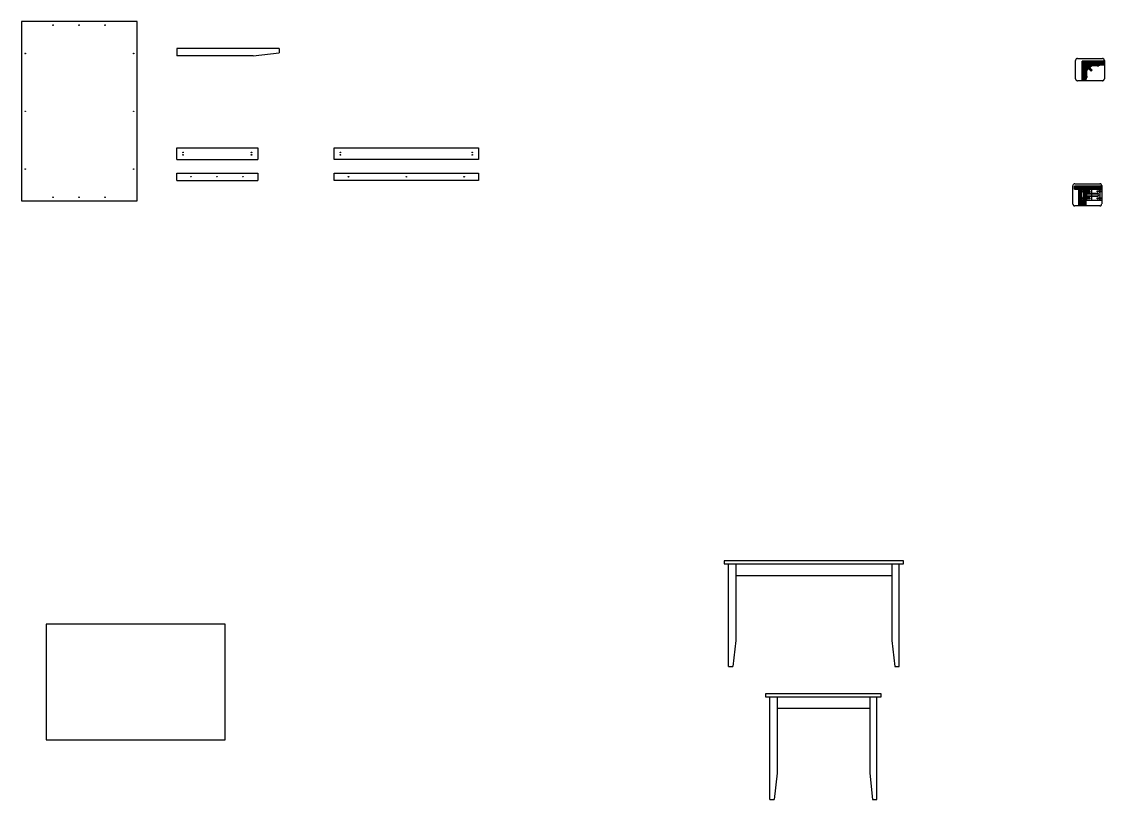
# Model space of a CAD drawing. Header units: millimetres. Extents: x 580 to 8071, y -310 to 9213.
# Drawn here: x 580 to 8071, y 3834 to 9213 of the extents above; entities that cross this region are included whole.
import ezdxf

# ---------------------------------------------------------------- set-up
doc = ezdxf.new("R2010")
doc.units = ezdxf.units.MM
doc.linetypes.add('ACAD_ISO04W100', pattern=[30, 24, -3, 0, -3])
for name, color, linetype, lineweight in [('A-ELEV-MBE', 7, 'Continuous', 18), ('IF-DETL', 4, 'Continuous', 35), ('IF-FURN', 7, 'Continuous', 35)]:
    doc.layers.add(name, color=color, linetype=linetype, lineweight=lineweight)
for name, color, linetype in [('Layer1', 1, 'Continuous'), ('Layer2', 8, 'Continuous'), ('linee sezione', 3, 'ACAD_ISO04W100')]:
    doc.layers.add(name, color=color, linetype=linetype)

msp = doc.modelspace()

# ---------------------------------------------------------------- hatches: boundary and pattern name
at = {"layer": 'IF-DETL'}
h = msp.add_hatch(dxfattribs=at)
h.set_pattern_fill('ANSI31', color=256, angle=90)
h.paths.add_polyline_path([(8023.4, 8914.4), (8022.4, 8914.7), (8022.4, 8913.9), (7983.2, 8913.9), (7967.3, 8898.1), (7970.6, 8894.8), (7973.5, 8897.7), (7983.2, 8907.4), (8022.3, 8907.4), (8023.4, 8908.5)])
h.paths.add_polyline_path([(7962.1, 8886.4), (7958.9, 8889.7), (7943.2, 8873.9), (7943.2, 8836.7), (7943.2, 8834.5), (7942.3, 8834.5), (7942, 8833.5), (7948.6, 8833.5), (7949.7, 8834.6), (7949.7, 8836.7), (7949.7, 8873.9)])
h.paths.add_polyline_path([(7949.7, 8827.3), (7949.7, 8827.3), (7949.7, 8829.4), (7948.6, 8830.6), (7942.7, 8830.6), (7942.4, 8829.5), (7943.2, 8829.5), (7943.2, 8823.4), (7943.2, 8817.4), (7946.2, 8817.4), (7946.2, 8824.9), (7948.2, 8824.9, 0.238113), (7949.7, 8826.2)])
h.paths.add_polyline_path([(8039.7, 8913.9), (8027.5, 8913.9), (8027.5, 8914.8), (8026.4, 8915.1), (8026.4, 8908.5), (8027.5, 8907.4), (8028.5, 8907.4), (8030.9, 8907.4, 0.238113), (8032.2, 8908.9), (8032.2, 8910.9), (8039.7, 8910.9)])
h = msp.add_hatch(dxfattribs=at)
h.set_pattern_fill('ANSI31', color=256)
h.set_pattern_definition([(45, (4636.4035, 6663.1414), (-2.245064, 2.245064), [])])
h.paths.add_polyline_path([(8052.3, 8054.6), (8052.3, 8074.6), (7863.2, 8074.6), (7863.2, 8054.6)])
h = msp.add_hatch(dxfattribs=at)
h.set_pattern_fill('ANSI31', color=256)
h.paths.add_polyline_path([(7946.2, 8048.8), (7946.2, 8054.6), (7943.2, 8054.6), (7943.2, 8047.6), (7943.2, 8044.6), (7946.2, 8044.6)])
h.paths.add_polyline_path([(7946.2, 8032.6), (7943.2, 8032.6), (7943.2, 8029.6), (7943.2, 8022.6), (7943.2, 8014.6), (7943.2, 7999.6), (7943.2, 7996.6), (7946.2, 7996.6), (7946.2, 8000.8), (7946.2, 8029.6)])
h.paths.add_polyline_path([(7946.2, 7984.6), (7943.2, 7984.6), (7943.2, 7981.6), (7943.2, 7974.6), (7946.2, 7974.6), (7946.2, 7981.6)])

# ---------------------------------------------------------------- linework, layer by layer
at = {"layer": 'A-ELEV-MBE'}
for p, q in [((8026.4, 8921.1), (8023.4, 8921.1)), ((7936, 8833.5), (7936, 8830.6)), ((7912.7, 8053.1), (7912.7, 7976.1)), ((7916.2, 8054.6), (7921.2, 8054.6)), ((7924.7, 8053.1), (7924.7, 8044.6)), ((7924.7, 8044.6), (7943.2, 8044.6)), ((7924.7, 8032.6), (7924.7, 7996.6)), ((7924.7, 8032.6), (7943.2, 8032.6)), ((7921.2, 7974.6), (7916.2, 7974.6)), ((7924.7, 7996.6), (7943.2, 7996.6)), ((7924.7, 7984.6), (7924.7, 7976.1)), ((7924.7, 7984.6), (7943.2, 7984.6))]:
    msp.add_line(p, q, dxfattribs=at)
at = {"layer": 'IF-DETL', "linetype": 'Continuous'}
for p, q in [((7917.8, 8937.1), (7919.7, 8938.9)), ((7917.8, 8932.6), (7924.2, 8938.9)), ((7917.8, 8928.1), (7928.7, 8938.9)), ((7917.8, 8923.6), (7933.1, 8938.9)), ((7917.8, 8919.1), (7937.6, 8938.9)), ((7917.8, 8914.6), (7942.1, 8938.9)), ((7917.8, 8910.1), (7946.6, 8938.9)), ((7917.8, 8905.6), (7951.1, 8938.9)), ((7917.8, 8901.2), (7955.6, 8938.9)), ((7917.8, 8896.7), (7960.1, 8938.9)), ((7917.8, 8892.2), (7964.6, 8938.9)), ((7946.2, 8916.1), (7969.1, 8938.9)), ((7949.9, 8915.3), (7973.6, 8938.9)), ((7952.3, 8913.2), (7978, 8938.9)), ((7954.5, 8910.9), (7982.5, 8938.9)), ((7956.8, 8908.7), (7987, 8938.9)), ((7959, 8906.4), (7991.5, 8938.9)), ((7961.2, 8904.2), (7996, 8938.9)), ((7975.5, 8913.9), (8000.5, 8938.9)), ((7980, 8913.9), (8005, 8938.9)), ((7984.5, 8913.9), (8009.5, 8938.9)), ((7989, 8913.9), (8014, 8938.9)), ((7993.5, 8913.9), (8018.5, 8938.9)), ((7997.9, 8913.9), (8022.9, 8938.9)), ((8002.4, 8913.9), (8027.4, 8938.9)), ((8006.9, 8913.9), (8031.9, 8938.9)), ((8011.4, 8913.9), (8036.4, 8938.9)), ((8015.9, 8913.9), (8022.4, 8920.4)), ((8020.4, 8913.9), (8022.4, 8915.9)), ((8023.1, 8921.1), (8040.9, 8938.9)), ((8026.3, 8919.8), (8026.4, 8919.9)), ((8027.5, 8921), (8045.4, 8938.9)), ((8027.5, 8916.5), (8049.9, 8938.9)), ((8029.4, 8913.9), (8054.4, 8938.9)), ((8033.9, 8913.9), (8058.9, 8938.9)), ((8038.4, 8913.9), (8063.4, 8938.9)), ((8042.8, 8913.9), (8067.8, 8938.9)), ((8047.3, 8913.9), (8070.7, 8937.3)), ((8051.8, 8913.9), (8070.7, 8932.8)), ((8056.3, 8913.9), (8070.7, 8928.3)), ((8060.8, 8913.9), (8070.7, 8923.8)), ((8065.3, 8913.9), (8070.7, 8919.3)), ((8069.8, 8913.9), (8070.7, 8914.8)), ((7917.8, 8887.7), (7940.9, 8910.7)), ((7917.8, 8883.2), (7941.8, 8907.2)), ((7917.8, 8878.7), (7944, 8904.9)), ((7917.8, 8874.2), (7946.2, 8902.6)), ((7918, 8869.9), (7948.4, 8900.4)), ((7918, 8865.4), (7950.7, 8898.1)), ((7918, 8860.9), (7952.9, 8895.8)), ((7918, 8856.4), (7943.2, 8881.6)), ((7918, 8851.9), (7943.2, 8877.1)), ((7918, 8847.5), (7943.2, 8872.6)), ((7918, 8843), (7943.2, 8868.1)), ((7918, 8838.5), (7943.2, 8863.7)), ((7918, 8834), (7943.2, 8859.2)), ((7918, 8829.5), (7943.2, 8854.7)), ((7918, 8825), (7943.2, 8850.2)), ((7918, 8820.5), (7943.2, 8845.7)), ((7936.5, 8834.5), (7943.2, 8841.2)), ((7918, 8816), (7936, 8834)), ((7918, 8811.5), (7936, 8829.6)), ((7918, 8807), (7940.5, 8829.5)), ((7919.7, 8804.3), (7943.2, 8827.7)), ((7924.2, 8804.3), (7943.2, 8823.2)), ((7928.7, 8804.3), (7943.2, 8818.8)), ((7933.2, 8804.3), (7943.2, 8814.3)), ((7937.7, 8804.3), (7943.2, 8809.8)), ((7941, 8834.5), (7943.2, 8836.7)), ((7942.2, 8804.3), (7943.2, 8805.3)), ((7893.2, 8052), (7895.8, 8054.6)), ((7893.2, 8047.5), (7900.3, 8054.6)), ((7893.2, 8043), (7904.8, 8054.6)), ((7893.2, 8038.6), (7909.3, 8054.6)), ((7893.2, 8034.1), (7912.7, 8053.6)), ((7893.2, 8025.1), (7912.7, 8044.6)), ((7893.2, 8020.6), (7912.7, 8040.2)), ((7893.2, 8029.6), (7900.6, 8037)), ((7893.2, 8016.1), (7912.9, 8035.8)), ((7893.2, 8011.6), (7912.7, 8031.2)), ((7893.2, 8007.1), (7912.7, 8026.7)), ((7893.2, 8002.6), (7912.7, 8022.2)), ((7893.2, 7998.1), (7912.7, 8017.7)), ((7900.6, 8037), (7912.7, 8049.1)), ((7924.7, 8052.2), (7927.2, 8054.6)), ((7924.7, 8047.7), (7931.7, 8054.6)), ((7924.7, 8029.6), (7927.9, 8032.6)), ((7924.7, 8025.2), (7932.3, 8032.6)), ((7924.7, 8020.7), (7936.7, 8032.6)), ((7924.7, 8016.2), (7941.1, 8032.6)), ((7924.7, 8011.7), (7943.2, 8030.2)), ((7924.7, 8007.2), (7943.2, 8025.7)), ((7924.7, 8002.8), (7943.2, 8021.2)), ((7924.7, 7998.3), (7943.2, 8016.7)), ((7926.2, 8044.6), (7936.2, 8054.6)), ((7930.7, 8044.6), (7940.7, 8054.6)), ((7935.2, 8044.6), (7938.2, 8047.6)), ((7938.2, 8047.6), (7943.2, 8052.6)), ((7940.3, 8044.6), (7943.2, 8047.4)), ((7952.1, 8054.5), (7952.3, 8054.6)), ((7893.2, 7993.7), (7912.7, 8013.2)), ((7893.2, 7989.2), (7912.7, 8008.7)), ((7893.2, 7984.7), (7912.7, 8004.2)), ((7893.2, 7971.2), (7912.7, 7990.8)), ((7893.2, 7980.2), (7901.6, 7988.6)), ((7893.2, 7975.7), (7906.1, 7988.6)), ((7893.2, 7966.7), (7912.7, 7986.3)), ((7893.2, 7939.8), (7938.1, 7984.6)), ((7893.2, 7962.2), (7912.7, 7981.8)), ((7893.2, 7957.7), (7912.7, 7977.3)), ((7893.2, 7953.2), (7914.6, 7974.6)), ((7893.2, 7948.8), (7919.1, 7974.6)), ((7893.2, 7944.3), (7923.6, 7974.6)), ((7896, 7938.2), (7942.5, 7984.6)), ((7900.5, 7938.2), (7943.2, 7980.8)), ((7901.6, 7988.6), (7912.7, 7999.7)), ((7905, 7938.2), (7943.2, 7976.3)), ((7906.1, 7988.6), (7912.7, 7995.2)), ((7909.5, 7938.2), (7943.2, 7971.8)), ((7914, 7938.2), (7943.2, 7967.3)), ((7918.5, 7938.2), (7943.2, 7962.8)), ((7923, 7938.2), (7943.2, 7958.3)), ((7924.7, 7980.3), (7929.1, 7984.6)), ((7924.7, 7975.8), (7933.6, 7984.6)), ((7927.5, 7938.2), (7943.2, 7953.9)), ((7927.6, 7996.6), (7943.2, 8012.2)), ((7932, 7938.2), (7943.2, 7949.4)), ((7932.1, 7996.6), (7943.2, 8007.7)), ((7936.5, 7938.2), (7943.2, 7944.9)), ((7936.6, 7996.6), (7943.2, 8003.2)), ((7941.1, 7996.6), (7943.2, 7998.8)), ((7941, 7938.2), (7943.2, 7940.4))]:
    msp.add_line(p, q, dxfattribs=at)
at = {"layer": 'IF-FURN'}
for p, q in [((7917.8, 8873.9), (7917.8, 8938.9)), ((7917.8, 8938.9), (8070.7, 8938.9)), ((7973.3, 8913.9), (7973.3, 8938.9)), ((8027.5, 8921.1), (8022.4, 8921.1)), ((8022.4, 8921.1), (8022.4, 8913.9)), ((8027.5, 8913.9), (8027.5, 8921.1)), ((7918, 8804.3), (7918, 8873.9)), ((7943.2, 8884.3), (7918.2, 8884.3)), ((7954, 8894.7), (7941.5, 8907.4)), ((7943.2, 8884.3), (7954, 8894.7)), ((7943.2, 8834.5), (7943.2, 8884.3)), ((7962.4, 8903), (7951.2, 8914.2)), ((7962.3, 8903), (7973.3, 8913.9)), ((7973.3, 8913.9), (8022.4, 8913.9)), ((8070.7, 8913.9), (8027.5, 8913.9)), ((7936, 8834.5), (7943.2, 8834.5)), ((7936, 8829.6), (7936, 8834.5)), ((7943.2, 8829.5), (7936, 8829.6)), ((7943.2, 8804.3), (7943.2, 8829.5)), ((7863.2, 8074.6), (7863.2, 8054.6)), ((8052.3, 8074.6), (7863.2, 8074.6)), ((8052.3, 8054.6), (7863.2, 8054.6)), ((7893.2, 8054.6), (7893.2, 8054.6)), ((7893.2, 7938.2), (7893.2, 8054.6)), ((7912.7, 8053.1), (7912.7, 8054.6)), ((7924.7, 8054.6), (7924.7, 8053.1)), ((7943.2, 8054.6), (7943.2, 8047.6)), ((7943.2, 8047.6), (7943.2, 8044.6)), ((7943.2, 8029.6), (7943.2, 8032.6)), ((7943.2, 8029.6), (7943.2, 8014.6)), ((7943.2, 8022.6), (7943.2, 8029.6)), ((7912.7, 7976.1), (7912.7, 7974.6)), ((7912.7, 7974.6), (7924.7, 7974.6)), ((7924.7, 7974.6), (7924.7, 7976.1)), ((7943.2, 7999.6), (7943.2, 8014.6)), ((7943.2, 7999.6), (7943.2, 7996.6)), ((7943.2, 7981.6), (7943.2, 7984.6)), ((7943.2, 7938.2), (7943.2, 7984.6)), ((7943.2, 7974.6), (7943.2, 7981.6))]:
    msp.add_line(p, q, dxfattribs=at)
msp.add_arc((7946.8, 8910.2), 5.99, 42.7803, 207.16864, dxfattribs=at)
at = {"layer": 'Layer1'}
for p, q in [((579.7, 9212.6), (579.7, 7972.6)), ((1379.7, 9212.6), (579.7, 9212.6)), ((1379.7, 7972.6), (1379.7, 9212.6)), ((2362.5, 9026.7), (1652.5, 9026.7)), ((1652.5, 9026.7), (1652.5, 8976.7)), ((2182.5, 8976.7), (2362.5, 8996.7)), ((2362.5, 9026.7), (2362.5, 8996.7)), ((2182.5, 8976.7), (1652.5, 8976.7)), ((1652.5, 8259.3), (1652.5, 8339.3)), ((1652.5, 8339.3), (2214.1, 8339.3)), ((2214.1, 8339.3), (2214.1, 8259.3)), ((2741.4, 8259.3), (2741.4, 8339.3)), ((2741.4, 8339.3), (3741.4, 8339.3)), ((3741.4, 8339.3), (3741.4, 8259.3)), ((1652.5, 8259.3), (2214.1, 8259.3)), ((3741.4, 8259.3), (2741.4, 8259.3)), ((1652.5, 8114.9), (1652.5, 8164.9)), ((1652.5, 8164.9), (2214.1, 8164.9)), ((1652.5, 8114.9), (2214.1, 8114.9)), ((2214.1, 8164.9), (2214.1, 8114.9)), ((2741.4, 8114.9), (2741.4, 8164.9)), ((2741.4, 8164.9), (3741.4, 8164.9)), ((3741.4, 8114.9), (2741.4, 8114.9)), ((3741.4, 8164.9), (3741.4, 8114.9)), ((579.7, 7972.6), (1379.7, 7972.6)), ((6680.9, 5483), (5440.9, 5483)), ((5440.9, 5483), (5440.9, 5463)), ((6680.9, 5483), (6650.9, 5483)), ((6680.9, 5463), (6680.9, 5483)), ((5440.9, 5463), (6680.9, 5463)), ((5470.9, 4753), (5470.9, 5463)), ((5520.9, 5463), (5520.9, 4933)), ((6600.9, 5463), (6600.9, 4933)), ((6650.9, 4753), (6650.9, 5463)), ((5520.9, 5383), (6600.9, 5383)), ((1988.3, 5046), (748.3, 5046)), ((748.3, 5046), (748.3, 4246)), ((1988.3, 4246), (1988.3, 5046)), ((5520.9, 4933), (5500.9, 4753)), ((6600.9, 4933), (6620.9, 4753)), ((5470.9, 4753), (5500.9, 4753)), ((6620.9, 4753), (6650.9, 4753)), ((6527.3, 4563.7), (5727.3, 4563.7)), ((5727.3, 4563.7), (5727.3, 4543.7)), ((5727.3, 4543.7), (6527.3, 4543.7)), ((5757.3, 3833.7), (5757.3, 4543.7)), ((5807.3, 4543.7), (5807.3, 4013.7)), ((6447.3, 4543.7), (6447.3, 4013.7)), ((6527.3, 4563.7), (6497.3, 4563.7)), ((6497.3, 3833.7), (6497.3, 4543.7)), ((6527.3, 4543.7), (6527.3, 4563.7)), ((5807.3, 4463.7), (6447.3, 4463.7)), ((748.3, 4246), (1988.3, 4246)), ((5807.3, 4013.7), (5787.3, 3833.7)), ((6447.3, 4013.7), (6467.3, 3833.7)), ((5757.3, 3833.7), (5787.3, 3833.7)), ((6467.3, 3833.7), (6497.3, 3833.7))]:
    msp.add_line(p, q, dxfattribs=at)
for centre in [(797.1, 9188.2), (977.1, 9188.2), (1157.1, 9188.2), (604.7, 8992.6), (1354.7, 8992.6), (604.7, 8592.6), (1354.7, 8592.6), (1696.4, 8308.2), (1696.4, 8291.6), (2170.2, 8308.2), (2170.2, 8291.6), (2785.3, 8308.2), (2785.3, 8291.6), (3697.5, 8308.2), (3697.5, 8291.6), (604.7, 8192.6), (1354.7, 8192.6), (1750.6, 8140.6), (1930.6, 8140.6), (2110.6, 8140.6), (2841.4, 8139.9), (3241.4, 8139.9), (3641.4, 8139.9), (797.1, 7998.2), (977.1, 7998.2), (1157.1, 7998.2)]:
    msp.add_circle(centre, 2, dxfattribs=at)
at = {"layer": 'Layer2'}
for p, q in [((8022.4, 8920.9), (8027.5, 8919.5)), ((8022.4, 8919.4), (8027.5, 8917.9)), ((8022.4, 8919.4), (8027.5, 8917.9)), ((8022.4, 8917.8), (8027.5, 8916.3)), ((8022.4, 8916.3), (8027.5, 8914.8)), ((8022.4, 8914.7), (8027.5, 8913.2)), ((7943.2, 8873.9), (7958.9, 8889.7)), ((7943.6, 8907), (7950, 8913.3)), ((7943.6, 8907), (7963.8, 8886.7)), ((7945.3, 8903.5), (7956, 8909.4)), ((7947.4, 8901.4), (7958.2, 8907.3)), ((7949.5, 8899.3), (7960.3, 8905.2)), ((7962.1, 8886.4), (7949.7, 8873.9)), ((7949.7, 8834.6), (7949.7, 8873.9)), ((7950, 8913.3), (7970.2, 8893)), ((7951.6, 8897.1), (7962.4, 8903)), ((7953.8, 8895), (7964.5, 8900.9)), ((7955.9, 8892.9), (7966.6, 8898.8)), ((7957.9, 8890.7), (7968.7, 8896.7)), ((7962.1, 8886.4), (7958.9, 8889.7)), ((7960, 8888.6), (7970.9, 8894.5)), ((7962.1, 8886.4), (7965.5, 8888.3)), ((7962.4, 8885.3), (7971.6, 8894.4)), ((7971.3, 8894.1), (7962.4, 8885.3)), ((7965.7, 8882), (7962.4, 8885.3)), ((7968.5, 8884.8), (7965.3, 8888.1)), ((7968.5, 8884.8), (7965.3, 8888.1)), ((7965.7, 8882), (7974.9, 8891.2)), ((7966.2, 8882.2), (7977.2, 8888.2)), ((7967.1, 8883.4), (7979.4, 8871.1)), ((7967.3, 8898.1), (7983.2, 8913.9)), ((7970.6, 8894.8), (7967.3, 8898.1)), ((7968.4, 8880), (7979.3, 8886)), ((7971.6, 8894.4), (7968.8, 8891.6)), ((7968.8, 8891.6), (7972.1, 8888.3)), ((7970.5, 8877.9), (7981.4, 8883.9)), ((7983.2, 8907.4), (7970.6, 8894.8)), ((7974.9, 8891.2), (7971.6, 8894.4)), ((7972.6, 8875.8), (7983.6, 8881.8)), ((7972.7, 8889), (7975.1, 8890.3)), ((7973.5, 8889.8), (7985.7, 8877.5)), ((7974.7, 8873.7), (7985.7, 8879.7)), ((7979.4, 8871.1), (7985.7, 8877.5)), ((8022.3, 8907.4), (7983.2, 8907.4)), ((8020.2, 8906.5), (8020.2, 8907.4)), ((8022.3, 8907.4), (8023.4, 8908.5)), ((8022.4, 8913.1), (8027.5, 8911.6)), ((8022.4, 8911.6), (8027.5, 8910.1)), ((8024.4, 8906.5), (8024.9, 8907)), ((8024.9, 8907), (8025.4, 8906.5)), ((8027.5, 8907.4), (8026.4, 8908.5)), ((8030.9, 8907.4), (8027.5, 8907.4)), ((8029.6, 8907.4), (8027.5, 8907.4)), ((8029.6, 8906.5), (8029.6, 8907.4)), ((8032.2, 8910.9), (8032.2, 8908.9)), ((8032.2, 8910.9), (8039.7, 8910.9)), ((8039.7, 8913.9), (8039.7, 8910.9)), ((7936.2, 8829.5), (7937.6, 8834.5)), ((7937.7, 8829.5), (7939.2, 8834.5)), ((7937.7, 8829.5), (7939.2, 8834.5)), ((7939.3, 8829.5), (7940.8, 8834.5)), ((7940.9, 8829.5), (7942.3, 8834.5)), ((7942.4, 8829.5), (7943.9, 8834.5)), ((7943.2, 8817.4), (7946.2, 8817.4)), ((7944, 8829.5), (7945.4, 8834.5)), ((7945.6, 8829.5), (7947, 8834.5)), ((7946.2, 8817.4), (7946.2, 8824.9)), ((7946.2, 8824.9), (7948.2, 8824.9)), ((7949.7, 8834.6), (7948.6, 8833.5)), ((7949.7, 8829.4), (7948.6, 8830.6)), ((7950.7, 8836.7), (7949.7, 8836.7)), ((7949.7, 8827.3), (7949.7, 8829.4)), ((7949.7, 8826.2), (7949.7, 8827.3)), ((7950.7, 8827.3), (7949.7, 8827.3)), ((7950.1, 8832), (7950.7, 8832.6)), ((7950.7, 8831.5), (7950.1, 8832)), ((7912.7, 8053.1), (7916.2, 8054.6)), ((7924.7, 8053.1), (7912.7, 8053.1)), ((7924.7, 8044.6), (7918.7, 8044.6)), ((7918.7, 8044.6), (7918.7, 8032.6)), ((7946.9, 8043.1), (7918.7, 8043.1)), ((7946.9, 8034.1), (7918.7, 8034.1)), ((7924.7, 8032.6), (7918.7, 8032.6)), ((7923.8, 8044.6), (7920.3, 8032.6)), ((7924.7, 8053.1), (7921.2, 8054.6)), ((7926.8, 8044.6), (7923.3, 8032.6)), ((7929.8, 8044.6), (7926.3, 8032.6)), ((7932.8, 8044.6), (7929.3, 8032.6)), ((7935.8, 8044.6), (7932.3, 8032.6)), ((7938.8, 8044.6), (7935.3, 8032.6)), ((7941.8, 8044.6), (7938.3, 8032.6)), ((7944.8, 8044.6), (7941.3, 8032.6)), ((7943.2, 8044.6), (7946.2, 8044.6)), ((7943.2, 8032.6), (7946.2, 8032.6)), ((7946.9, 8041.6), (7944.3, 8032.6)), ((7946.2, 8047.6), (7946.2, 8054.6)), ((8024.7, 8052.6), (7946.2, 8052.6)), ((7946.2, 8044.6), (7946.2, 8048.8)), ((7946.2, 8032.6), (7946.2, 8028.5)), ((7946.2, 7999.6), (7946.2, 8029.6)), ((8024.7, 8024.6), (7946.2, 8024.6)), ((7946.2, 8024.6), (7948.2, 8022.6)), ((7946.9, 8045.1), (7951.6, 8045.1)), ((7946.9, 8045.1), (7946.9, 8032.2)), ((7946.9, 8041.1), (7951.6, 8041.1)), ((7951.6, 8036.1), (7946.9, 8036.1)), ((7946.9, 8032.2), (7951.6, 8032.2)), ((7948.2, 8022.6), (7948.2, 8006.6)), ((7948.2, 8022.6), (8024.7, 8022.6)), ((7951.6, 8032.2), (7951.6, 8045.1)), ((7953.8, 8044.6), (7951.6, 8036.9)), ((7969.3, 8043.1), (7951.6, 8043.1)), ((7969.3, 8034.1), (7951.6, 8034.1)), ((7956.8, 8044.6), (7953.3, 8032.6)), ((7959.8, 8044.6), (7956.3, 8032.6)), ((7962.8, 8044.6), (7959.3, 8032.6)), ((7965.8, 8044.6), (7962.3, 8032.6)), ((7969.3, 8043.1), (7969.3, 8034.1)), ((7983.2, 7974.6), (7983.2, 8054.6)), ((8024.2, 8039.1), (8022.2, 8039.1)), ((8022.2, 8039.1), (8022.2, 8038.1)), ((8022.2, 8038.1), (8024.2, 8038.1)), ((8024.2, 8041.1), (8025.2, 8041.1)), ((8024.2, 8039.1), (8024.2, 8041.1)), ((8024.2, 8038.1), (8024.2, 8036.1)), ((8024.2, 8036.1), (8025.2, 8036.1)), ((8024.7, 8054.6), (8024.7, 8052.6)), ((8025.2, 8039.1), (8025.2, 8041.1)), ((8027.2, 8039.1), (8025.2, 8039.1)), ((8025.2, 8036.1), (8025.2, 8038.1)), ((8027.2, 8038.1), (8025.2, 8038.1)), ((8027.2, 8039.1), (8027.2, 8038.1)), ((8039.7, 8054.6), (8039.7, 8044.5)), ((8039.7, 8033.2), (8039.7, 7996.5)), ((7912.7, 7976.1), (7916.2, 7974.6)), ((7924.7, 7976.1), (7912.7, 7976.1)), ((7924.7, 7996.6), (7918.7, 7996.6)), ((7918.7, 7996.6), (7918.7, 7984.6)), ((7946.9, 7995.1), (7918.7, 7995.1)), ((7946.9, 7986.1), (7918.7, 7986.1)), ((7924.7, 7984.6), (7918.7, 7984.6)), ((7923.8, 7996.6), (7920.3, 7984.6)), ((7924.7, 7976.1), (7921.2, 7974.6)), ((7926.8, 7996.6), (7923.3, 7984.6)), ((7929.8, 7996.6), (7926.3, 7984.6)), ((7932.8, 7996.6), (7929.3, 7984.6)), ((7935.8, 7996.6), (7932.3, 7984.6)), ((7938.8, 7996.6), (7935.3, 7984.6)), ((7941.8, 7996.6), (7938.3, 7984.6)), ((7944.8, 7996.6), (7941.3, 7984.6)), ((7943.2, 7996.6), (7946.2, 7996.6)), ((7943.2, 7984.6), (7946.2, 7984.6)), ((7946.2, 7974.6), (7943.2, 7974.6)), ((7946.9, 7993.6), (7944.3, 7984.6)), ((7946.2, 8004.6), (7948.2, 8006.6)), ((8024.7, 8004.6), (7946.2, 8004.6)), ((7946.2, 7996.6), (7946.2, 8000.8)), ((7946.2, 7984.6), (7946.2, 7980.5)), ((7946.2, 7981.6), (7946.2, 7974.6)), ((8024.7, 7976.6), (7946.2, 7976.6)), ((8052.3, 7974.6), (7946.2, 7974.6)), ((7946.9, 7984.2), (7946.9, 7997.1)), ((7946.9, 7997.1), (7951.6, 7997.1)), ((7946.9, 7993.1), (7951.6, 7993.1)), ((7951.6, 7988.1), (7946.9, 7988.1)), ((7946.9, 7984.2), (7951.6, 7984.2)), ((7948.2, 8006.6), (8024.7, 8006.6)), ((7951.6, 7984.2), (7951.6, 7997.1)), ((7953.8, 7996.6), (7951.6, 7988.9)), ((7969.3, 7995.1), (7951.6, 7995.1)), ((7969.3, 7986.1), (7951.6, 7986.1)), ((7956.8, 7996.6), (7953.3, 7984.6)), ((7959.8, 7996.6), (7956.3, 7984.6)), ((7962.8, 7996.6), (7959.3, 7984.6)), ((7965.8, 7996.6), (7962.3, 7984.6)), ((7969.3, 7995.1), (7969.3, 7986.1)), ((8024.2, 7991.1), (8022.2, 7991.1)), ((8022.2, 7991.1), (8022.2, 7990.1)), ((8022.2, 7990.1), (8024.2, 7990.1)), ((8024.2, 7993.1), (8025.2, 7993.1)), ((8024.2, 7991.1), (8024.2, 7993.1)), ((8024.2, 7990.1), (8024.2, 7988.1)), ((8024.2, 7988.1), (8025.2, 7988.1)), ((8024.7, 7974.6), (8024.7, 7976.6)), ((8025.2, 7991.1), (8025.2, 7993.1)), ((8027.2, 7991.1), (8025.2, 7991.1)), ((8025.2, 7988.1), (8025.2, 7990.1)), ((8027.2, 7990.1), (8025.2, 7990.1)), ((8027.2, 7991.1), (8027.2, 7990.1)), ((8039.7, 7985.2), (8039.7, 7974.6))]:
    msp.add_line(p, q, dxfattribs=at)
for points in [[(8023.4, 8921.1), (8023.4, 8908.5)], [(8026.4, 8908.5), (8026.4, 8921.1)], [(8020.2, 8906.5), (8024.4, 8906.5)], [(8025.4, 8906.5), (8029.6, 8906.5)], [(7948.6, 8833.5), (7936, 8833.5)], [(7936, 8830.6), (7948.6, 8830.6)], [(7950.7, 8832.6), (7950.7, 8836.7)], [(7950.7, 8827.3), (7950.7, 8831.5)]]:
    msp.add_lwpolyline(points, dxfattribs=at)
for centre, radius in [((8024.7, 8038.6), 4), ((8041.8, 8038.8), 6), ((8024.7, 7990.6), 4), ((8041.8, 7990.8), 6)]:
    msp.add_circle(centre, radius, dxfattribs=at)
for centre, radius, start, end in [((7946.8, 8910.1), 4.55, 36.45432, 233.3432), ((8030.1, 8909.4), 2.22, 293.39663, 346.97047), ((7947.7, 8827.1), 2.22, 283.02953, 336.60337), ((7928.1, 8014.6), 21.6, 338.27114, 21.72886), ((8021.8, 8014.6), 10.4, 286.54752, 73.45248), ((8021.3, 8014.6), 8.7, 293.09088, 66.90912), ((8042.4, 8038.6), 9.38, 106.46054, 253.53946), ((8042.4, 7990.6), 9.38, 106.46054, 253.53946)]:
    msp.add_arc(centre, radius, start, end, dxfattribs=at)
at = {"layer": 'linee sezione', "ltscale": 0.2}
for points in [[(7884.7, 8958), (8057.5, 8958, -0.414214), (8070.7, 8944.8), (8070.7, 8817.5, -0.414214), (8057.5, 8804.3), (7884.7, 8804.3, -0.414214), (7871.5, 8817.5), (7871.5, 8944.8, -0.414214)], [(7866.3, 8091.8), (8039.1, 8091.8, -0.414214), (8052.3, 8078.6), (8052.3, 7951.3, -0.414214), (8039.1, 7938.2), (7866.3, 7938.2, -0.414214), (7853.1, 7951.3), (7853.1, 8078.6, -0.414214)]]:
    msp.add_lwpolyline(points, format="xyb", close=True, dxfattribs=at)

doc.saveas('drawing.dxf')
